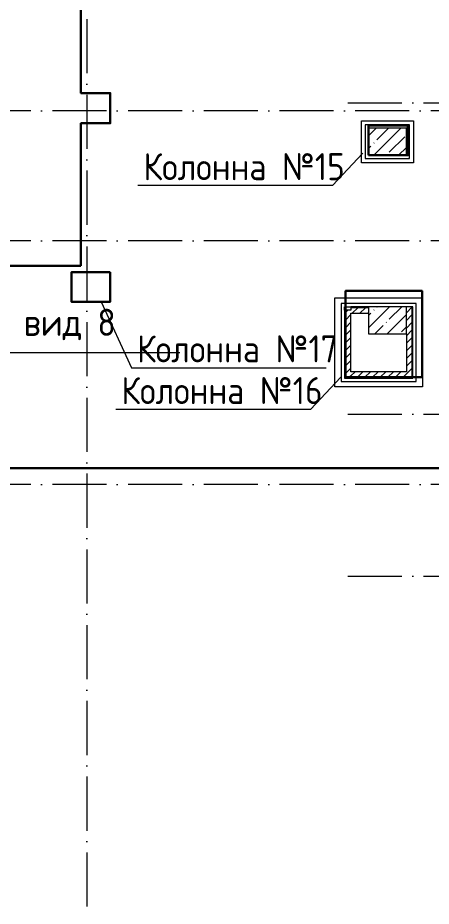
# Model space of a CAD drawing. Header units: millimetres. Extents: x 209 to 470115, y -86468 to 480215.
# Drawn here: x 363197 to 370844, y 439023 to 455443 of the extents above; entities that cross this region are included whole.
import ezdxf

# ---------------------------------------------------------------- set-up
doc = ezdxf.new("R2010")
doc.units = ezdxf.units.MM
doc.linetypes.add('50_200_ШТРИХ_1Т_ш5_п1_п1_', pattern=[1400, 1000, -200, 0, -200])
for name, color, linetype, lineweight, true_color in [('A-DETL-7', 7, 'Continuous', 20, 0x01a6fe), ('I-WALL-15', 7, 'Continuous', 5, 0x787878), ('Оси-3', 7, '50_200_ШТРИХ_1Т_ш5_п1_п1_', 9, 0xaaaaaa)]:
    doc.layers.add(name, color=color, linetype=linetype, lineweight=lineweight, true_color=true_color)
for name, color, linetype, lineweight in [('A-WALL', 7, 'Continuous', 5), ('A-WALL-FNSH-1', 7, 'Continuous', 5), ('I-WALL', 7, 'Continuous', 5), ('S-COLS', 7, 'Continuous', 9), ('S-COLS-1', 7, 'Continuous', 5), ('основной', 250, 'Continuous', 15), ('Основные линии', 7, 'Continuous', 30), ('осново', 7, 'Continuous', 30), ('Размеры', 7, 'Continuous', 15)]:
    doc.layers.add(name, color=color, linetype=linetype, lineweight=lineweight)
doc.styles.add('СПДС', font='isocpeur.ttf', dxfattribs={"width": 0.9})
pattern_1 = [(0, (286584.25, 383020.87), (406.4, 101.6), [6.706, -298.094, 6.706, -298.094, -1625.6]), (0, (286584.25, 383020.87), (406.4, 101.6), [-609.6, 6.706, -602.894, 6.706, -298.094, -711.2]), (0, (286584.25, 383020.87), (406.4, 101.6), [-1524, 6.706, -196.494, 6.706, -501.294]), (120, (286736.65, 383071.67), (-291.18818, 301.15272), [6.706, -298.094, 6.706, -298.094, -1625.6]), (120, (286736.65, 383071.67), (-291.18818, 301.15272), [-609.6, 6.706, -602.894, 6.706, -298.094, -711.2]), (120, (286736.65, 383071.67), (-291.18818, 301.15272), [-1524, 6.706, -196.494, 6.706, -501.294]), (240, (286787.45, 383274.87), (-115.21182, -402.75272), [6.706, -298.094, 6.706, -298.094, -1625.6]), (240, (286787.45, 383274.87), (-115.21182, -402.75272), [-609.6, 6.706, -602.894, 6.706, -298.094, -711.2]), (240, (286787.45, 383274.87), (-115.21182, -402.75272), [-1524, 6.706, -196.494, 6.706, -501.294])]
pattern_2 = [(45, (286584.25, 383020.87), (-70.71068, 70.71068), [])]

# ---------------------------------------------------------------- blocks, each defined once
blk = doc.blocks.new('BSC_Колонна _Прямоугольная - 500х700-V299-АИ_План этажа_Стены_3')
at = {"layer": 'S-COLS-1'}
h = blk.add_hatch(dxfattribs=at)
h.set_pattern_fill('FP_205', color=256, style=0, pattern_type=2)
h.set_pattern_definition([(315, (-66830.7, 83450), (228.0985, 228.0985), []), (315, (-66830.7, 83221.9), (228.0985, 228.0985), [403.225, -80.645, 6.706, -73.939])])
h.paths.add_polyline_path([(-250, 350), (-250, -350), (250, -350), (250, 350)])
for p, q in [((250, 350), (-250, 350)), ((-250, 350), (-250, -350)), ((250, -350), (250, 350)), ((-250, -350), (250, -350))]:
    blk.add_line(p, q, dxfattribs=at)
blk = doc.blocks.new('BSC_Колонна _Прямоугольная - 500х700-V301-АИ_План этажа_Стены_3')
at = {"layer": 'S-COLS-1'}
h = blk.add_hatch(dxfattribs=at)
h.set_pattern_fill('FP_207', color=256, style=0, pattern_type=2)
h.set_pattern_definition([(315, (-70130.7, 83450), (228.0985, 228.0985), []), (315, (-70130.7, 83221.9), (228.0985, 228.0985), [403.225, -80.645, 6.706, -73.939])])
h.paths.add_polyline_path([(-250, 234), (-250, -350), (250, -350), (250, 350), (-250, 350)])
for p, q in [((250, 350), (-250, 350)), ((-250, 350), (-250, -350)), ((250, -350), (250, 350)), ((-250, -350), (250, -350))]:
    blk.add_line(p, q, dxfattribs=at)

msp = doc.modelspace()

# ---------------------------------------------------------------- hatches: boundary and pattern name
at = {"layer": 'I-WALL'}
h = msp.add_hatch(dxfattribs=at)
h.set_pattern_fill('FP_5', color=256, style=0, pattern_type=2)
h.set_pattern_definition(pattern_2)
h.paths.add_polyline_path([(369359.2, 449981.6), (369684.2, 449981.6), (369684.2, 450081.6), (369359.2, 450081.6), (369359.2, 450041.6)])
h = msp.add_hatch(dxfattribs=at)
h.set_pattern_fill('FP_5', color=256, style=0, pattern_type=2)
h.set_pattern_definition(pattern_2)
h.paths.add_polyline_path([(370484.2, 448801.6), (370484.2, 450101.6), (370384.2, 450101.6), (370384.2, 448801.6)])
h = msp.add_hatch(dxfattribs=at)
h.set_pattern_fill('FP_5', color=256, style=0, pattern_type=2)
h.set_pattern_definition(pattern_2)
h.paths.add_polyline_path([(369259.2, 448801.6), (369359.2, 448801.6), (369359.2, 450041.6), (369259.2, 450041.6)])
h = msp.add_hatch(dxfattribs=at)
h.set_pattern_fill('FP_5', color=256, style=0, pattern_type=2)
h.set_pattern_definition(pattern_2)
h.paths.add_polyline_path([(369359.2, 448801.6), (370384.2, 448801.6), (370384.2, 448901.6), (369359.2, 448901.6)])
at = {"layer": 'I-WALL-15'}
h = msp.add_hatch(dxfattribs=at)
h.set_pattern_fill('FP_3', color=256, style=0, pattern_type=2)
h.set_pattern_definition(pattern_1)
h.paths.add_polyline_path([(369684.2, 450081.6), (369684.2, 450101.6), (369359.2, 450101.6), (369359.2, 450081.6)])
h = msp.add_hatch(dxfattribs=at)
h.set_pattern_fill('FP_3', color=256, style=0, pattern_type=2)
h.set_pattern_definition(pattern_1)
h.paths.add_polyline_path([(370504.2, 448781.6), (370504.2, 450101.6), (370484.2, 450101.6), (370484.2, 448781.6)])
h = msp.add_hatch(dxfattribs=at)
h.set_pattern_fill('FP_3', color=256, style=0, pattern_type=2)
h.set_pattern_definition(pattern_1)
h.paths.add_polyline_path([(369259.2, 448781.6), (369259.2, 450041.6), (369239.2, 450041.6), (369239.2, 448781.6)])
h = msp.add_hatch(dxfattribs=at)
h.set_pattern_fill('FP_3', color=256, style=0, pattern_type=2)
h.set_pattern_definition(pattern_1)
h.paths.add_polyline_path([(370384.2, 448781.6), (370484.2, 448781.6), (370484.2, 448801.6), (369259.2, 448801.6), (369259.2, 448781.6), (369800, 448781.6)])

# ---------------------------------------------------------------- linework, layer by layer
at = {"lineweight": 30}
for points in [[(370339.5, 458970.5), (364365.5, 458970.5), (364365.5, 454049.5), (364907.5, 454049.5), (364907.5, 453492.5), (364365.5, 453492.5), (364365.5, 450860.5)], [(364187.5, 450860.5), (361556.5, 450860.5), (361556.5, 450730.5)], [(364187.5, 450860.5), (364365.5, 450860.5)], [(364187.5, 450730.5), (364187.5, 450739.5)], [(361556.5, 447785.5), (361741.4, 447789.9), (361741.4, 447119.9), (372511.4, 447119.9)]]:
    msp.add_lwpolyline(points, dxfattribs=at)
for points in [[(369684.2, 452901.6), (370412.2, 452901.6), (370412.2, 453453.6), (369684.2, 453453.6)], [(364907.5, 450739.5), (364187.5, 450739.5), (364187.5, 450194.5), (364907.5, 450194.5)], [(369259.2, 448801.6), (370675.2, 448801.6), (370675.2, 450393.6), (369259.2, 450393.6)]]:
    msp.add_lwpolyline(points, close=True, dxfattribs=at)
at = {"layer": 'A-DETL-7'}
for p, q in [((369552.6, 453539.5), (370512.6, 453539.5)), ((369552.6, 452759.5), (369552.6, 453539.5)), ((370512.6, 453539.5), (370512.6, 452759.5)), ((370512.6, 452759.5), (369552.6, 452759.5)), ((369060.2, 450264.5), (370680.2, 450264.5)), ((369060.2, 448621.6), (369060.2, 450264.5)), ((370680.2, 450264.5), (370680.2, 448621.6)), ((370680.2, 448621.6), (369060.2, 448621.6))]:
    msp.add_line(p, q, dxfattribs=at)
at = {"layer": 'A-WALL'}
for p, q in [((369624.2, 453461.6), (369624.2, 452841.6)), ((370444.2, 453461.6), (369624.2, 453461.6)), ((370444.2, 452841.6), (370444.2, 453461.6)), ((369624.2, 452841.6), (370444.2, 452841.6)), ((369179.2, 450161.6), (369179.2, 448721.6)), ((370564.2, 450161.6), (369179.2, 450161.6)), ((369239.2, 450041.6), (369239.2, 450101.6)), ((369239.2, 450101.6), (369359.2, 450101.6)), ((369684.2, 450081.6), (369359.2, 450081.6)), ((370484.2, 450101.6), (370484.2, 448801.6)), ((370564.2, 448721.6), (370564.2, 450161.6)), ((369259.2, 448801.6), (369259.2, 450041.6)), ((370484.2, 448801.6), (369259.2, 448801.6)), ((369179.2, 448721.6), (370564.2, 448721.6))]:
    msp.add_line(p, q, dxfattribs=at)
at = {"layer": 'A-WALL-FNSH-1'}
for p, q in [((369684.2, 450101.6), (369359.2, 450101.6)), ((369359.2, 450101.6), (369359.2, 450041.6)), ((370504.2, 450101.6), (370384.2, 450101.6)), ((370504.2, 448781.6), (370504.2, 450101.6)), ((369239.2, 450041.6), (369239.2, 448781.6)), ((369359.2, 450041.6), (369239.2, 450041.6)), ((369359.2, 448901.6), (369359.2, 449981.6)), ((369359.2, 449981.6), (369684.2, 449981.6)), ((370384.2, 449601.6), (370384.2, 448901.6)), ((369239.2, 448781.6), (370504.2, 448781.6)), ((370384.2, 448901.6), (369359.2, 448901.6))]:
    msp.add_line(p, q, dxfattribs=at)
at = {"layer": 'Оси-3'}
for p, q in [((364471.4, 475019.8), (364471.4, 393069.9)), ((369302.7, 453869.9), (391439.4, 453869.9)), ((391439.4, 453719.9), (335407.4, 453719.9)), ((391439.4, 451319.9), (281454.1, 451319.9)), ((369302.7, 448119.9), (391439.4, 448119.9)), ((391439.4, 446819.9), (281454.1, 446819.9)), ((369302.7, 445119.9), (391439.4, 445119.9))]:
    msp.add_line(p, q, dxfattribs=at)
at = {"layer": 'основной', "lineweight": 15}
for points in [[(369578.6, 452941.2), (369018, 452341.2), (365418, 452341.2)], [(364738.9, 450194.5), (365299.5, 448973.4), (368899.5, 448973.4)], [(369169.1, 448802.7), (368608.5, 448202.7), (365008.5, 448202.7)]]:
    msp.add_lwpolyline(points, dxfattribs=at)
at = {"layer": 'Размеры'}
msp.add_lwpolyline([(366195.2, 449252.2), (361785.1, 449252.2)], dxfattribs=at)

# ---------------------------------------------------------------- block references
at = {"layer": 'S-COLS', "rotation": 89.9999999999999}
for name, p in [('BSC_Колонна _Прямоугольная - 500х700-V301-АИ_План этажа_Стены_3', (370034.2, 453151.6)), ('BSC_Колонна _Прямоугольная - 500х700-V299-АИ_План этажа_Стены_3', (370034.2, 449851.6))]:
    msp.add_blockref(name, p, dxfattribs=at)

# ---------------------------------------------------------------- texts
at = {"layer": 'Основные линии', "insert": (363306.2, 450063.5), "char_height": 500, "attachment_point": 1, "style": 'СПДС'}
msp.add_mtext_dynamic_manual_height_columns('вид 8', width=2769.041, gutter_width=1678.4, heights=[0], dxfattribs=at)
at = {"layer": 'осново', "char_height": 500, "attachment_point": 1, "style": 'СПДС'}
for s, insert in [('Колонна №15', (365521.4, 452941.2)), ('Колонна №17', (365402.8, 449573.4)), ('Колонна №16', (365111.9, 448802.7))]:
    msp.add_mtext_dynamic_manual_height_columns(s, width=3780.915, gutter_width=1678.4, heights=[0], dxfattribs=dict(at, insert=insert))

doc.saveas('drawing.dxf')
